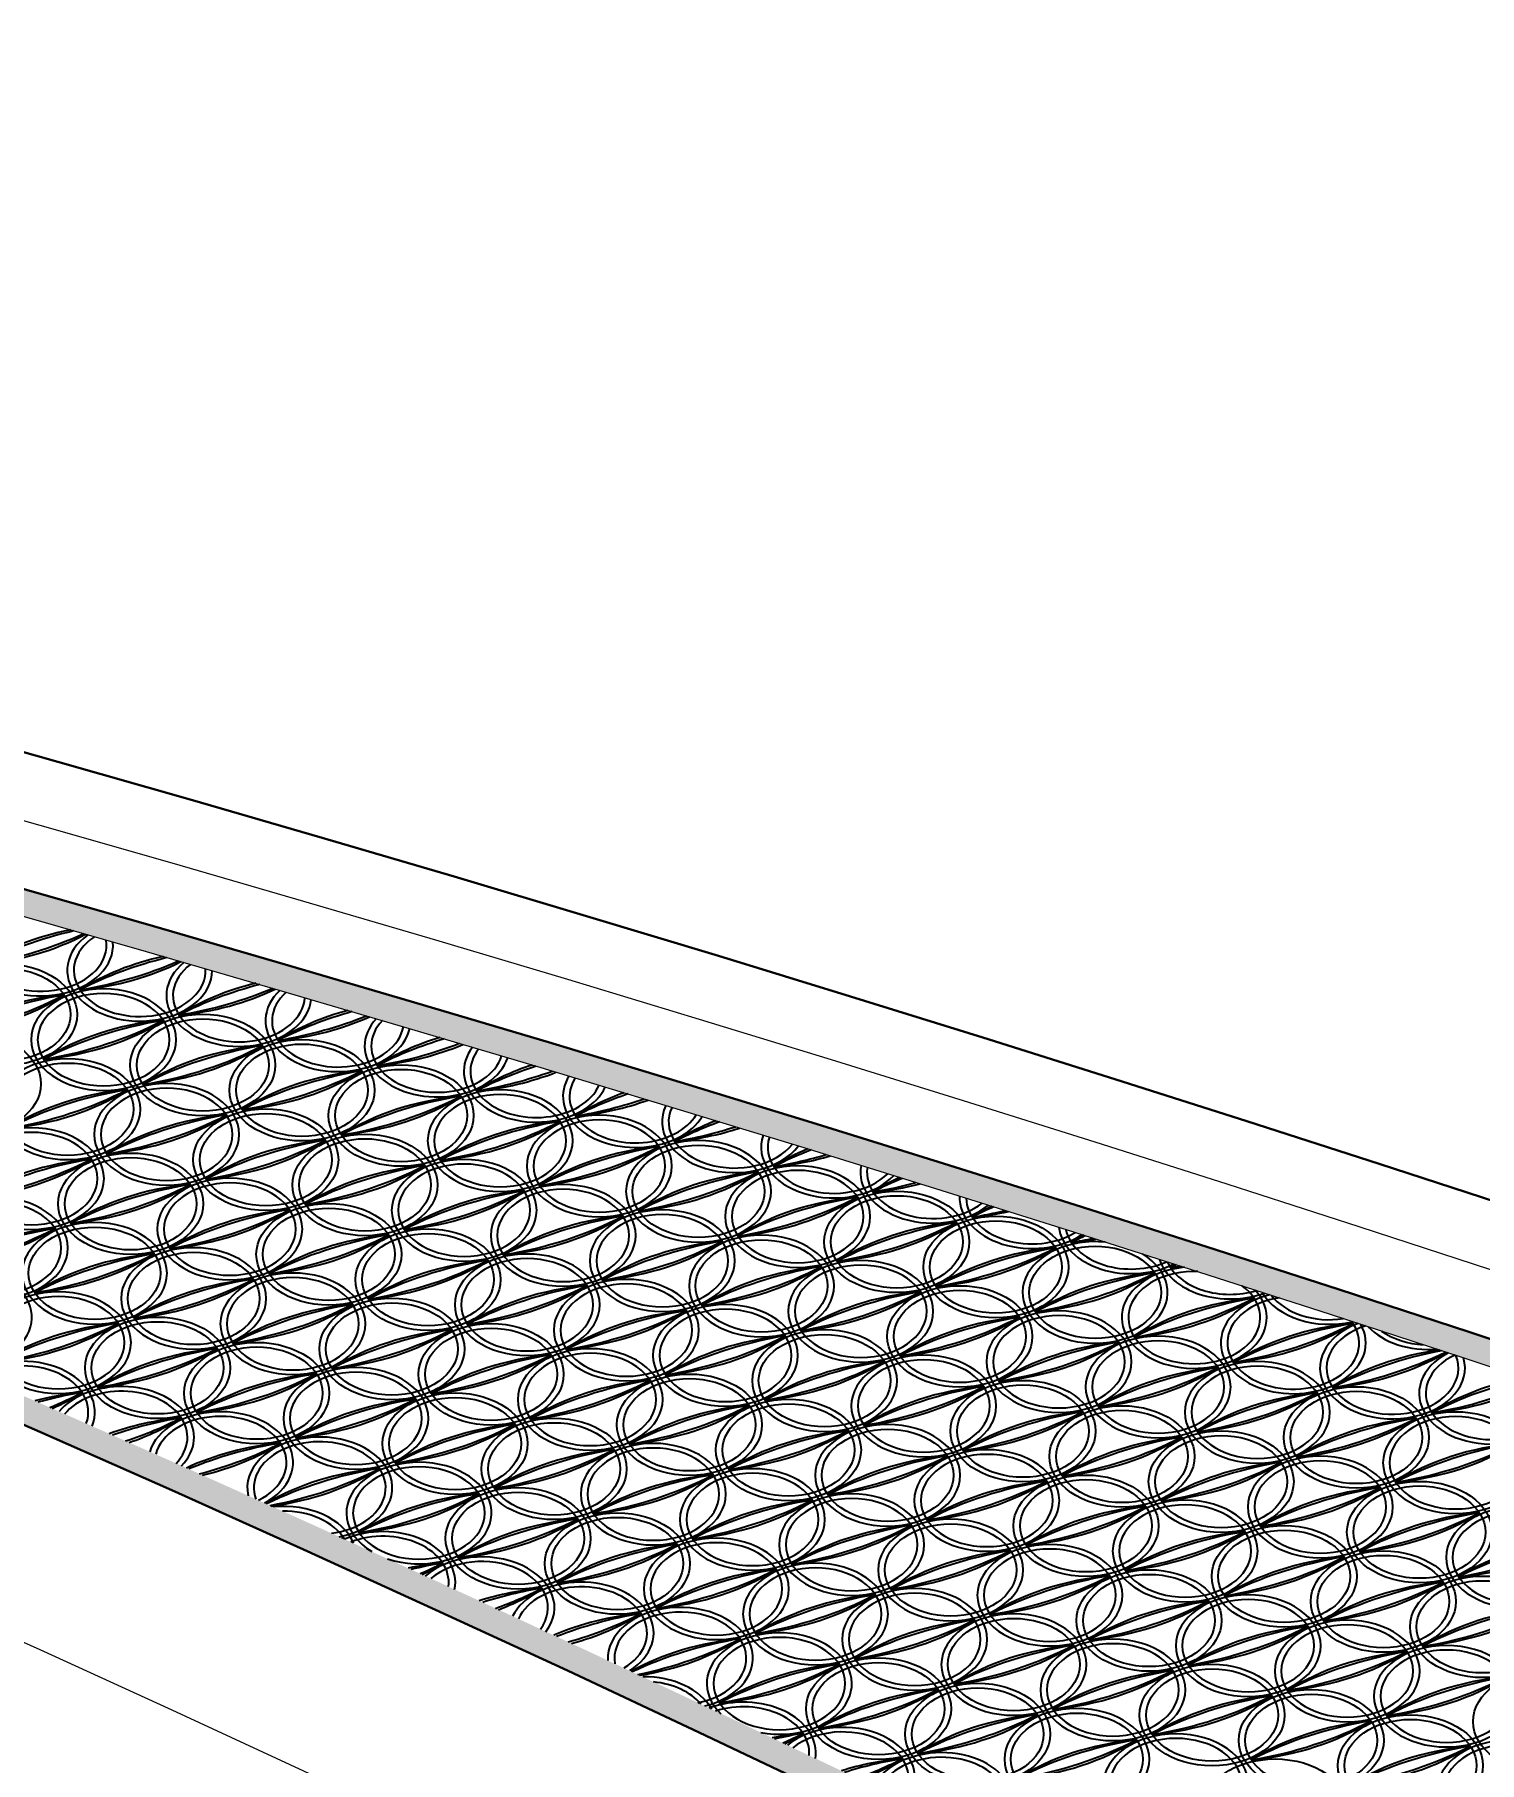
# Model space of a CAD drawing. Extents: x -2611510 to 954358, y -247163 to 181535.
# Drawn here: x 341241 to 352197, y 54364 to 67466 of the extents above; entities that cross this region are included whole.
import ezdxf

# ---------------------------------------------------------------- set-up
doc = ezdxf.new("R2010")
doc.units = 0
doc.linetypes.add('CENTER', pattern=[2, 1.25, -0.25, 0.25, -0.25])
doc.layers.get('Defpoints').update_dxf_attribs({"color": 8})
for name, color, linetype, lineweight in [('标注', 3, 'Continuous', 18), ('桥 中心线', 5, 'CENTER', 15), ('桥 构造粗实', 1, 'Continuous', 30)]:
    doc.layers.add(name, color=color, linetype=linetype, lineweight=lineweight)
doc.styles.add('仿宋字', font='仿宋_GB2312.TTF', dxfattribs={"width": 0.7})
doc.dimstyles.new('750', dxfattribs={"dimscale": 0, "dimtxt": 2.5, "dimasz": 1, "dimexe": 1, "dimexo": 1, "dimgap": 0, "dimtad": 0, "dimdec": 0, "dimlfac": 0.1, "dimrnd": 0.1, "dimzin": 12, "dimdsep": 46, "dimtxsty": '仿宋字', "dimblk": 'OBLIQUE', "dimcen": -1, "dimclrd": 256, "dimclre": 256, "dimclrt": 256, "dimadec": 4, "dimazin": 0, "dimtp": 2, "dimtm": 3, "dimtfac": 0.5, "dimtdec": 0, "dimtmove": 2, "dimatfit": 3, "dimldrblk": 'OBLIQUE', "dimfxl": 3, "dimfxlon": 1, "dimtvp": 0.7, "dimtolj": 1, "dimtzin": 12, "dimarcsym": 0})

# ---------------------------------------------------------------- blocks, each defined once
blk = doc.blocks.new('_Oblique')
at = {"color": 0, "linetype": 'ByBlock', "lineweight": -2}
blk.add_line((-0.5, -0.5), (0.5, 0.5), dxfattribs=at)
blk = doc.blocks.new('*D186')
at = {"layer": 'Defpoints', "color": 0, "transparency": 16777216}
for p in [(353282, 73637), (353282, 39578), (191282, 39159)]:
    blk.add_point(p, dxfattribs=at)
at = {"layer": '标注', "lineweight": -2, "transparency": 16777216}
for p, q in [((191282, 71637), (191282, 74637)), ((353282, 71637), (353282, 74637)), ((191282, 73637), (353282, 73637))]:
    blk.add_line(p, q, dxfattribs=at)
at = {"layer": '标注', "lineweight": -2, "transparency": 16777216, "xscale": 1000.0000020837, "yscale": 1000.0000020837, "zscale": 1000.0000020837, "rotation": 180}
blk.add_blockref('_Oblique', (191282, 73637), dxfattribs=at)
at = {"layer": '标注', "lineweight": -2, "transparency": 16777216, "xscale": 1000.0000020837, "yscale": 1000.0000020837, "zscale": 1000.0000020837}
blk.add_blockref('_Oblique', (353282, 73637), dxfattribs=at)
at = {"layer": '标注', "transparency": 16777216, "insert": (272282, 75302), "char_height": 2500, "attachment_point": 5, "style": '仿宋字'}
blk.add_mtext('\\A1;18×900', dxfattribs=at)
blk = doc.blocks.new('2121212')
at = {"color": 8}
for centre, major_axis, start_param, end_param in [((-32682, 21521), (-550, 0), 5.449659, 9.484877), ((-32682, 21521), (-500, 0), 5.40064, 9.533494), ((-31997, 20493), (1697, 0), 1.843974, 2.30627), ((-31644, 19964), (-2505, 0), -1.25202, -0.933532), ((-33719, 23079), (2505, 0), -1.335396, -0.994872), ((-33367, 22550), (-1697, 0), 1.707987, 2.220165), ((-31930, 21330), (550, 0), 2.367566, 6.276544), ((-31930, 21330), (500, 0), 2.326532, 6.317541), ((-31245, 20301), (1697, 0), 1.873732, 2.30627), ((-30893, 19772), (-2505, 0), -1.232728, -0.933532), ((-32968, 22887), (-2505, 0), 1.806196, 2.130983), ((-32615, 22358), (1697, 0), -1.433605, -0.943683), ((-31178, 21138), (550, 0), 2.430451, 6.206317), ((-31178, 21138), (500, 0), 2.397296, 6.239739), ((-30493, 20110), (-1697, 0), -1.236364, -0.835323), ((-32270, 19967), (1697, 0), 1.707987, 2.30627), ((-31918, 19438), (-2505, 0), -1.335396, -0.933532), ((-33641, 22024), (-1697, 0), 1.707987, 2.30627), ((-33993, 22553), (2505, 0), -1.335396, -0.933532), ((-32204, 20804), (-550, 0), 3.141593, 9.424778), ((-32204, 20804), (-500, 0), 3.141593, 9.424778), ((-30141, 19581), (-2505, 0), -1.212099, -0.933532), ((-32216, 22696), (-2505, 0), 1.806196, 2.113792), ((-31864, 22167), (1697, 0), -1.433605, -0.968002), ((-30427, 20947), (-550, 0), 5.638337, 9.274208), ((-30427, 20947), (-500, 0), 5.613022, 9.299555), ((-29741, 19918), (1697, 0), 1.938124, 2.30627), ((-29389, 19389), (-2505, 0), -1.190166, -0.933532), ((-31464, 22504), (-2505, 0), 1.806196, 2.094546), ((-31112, 21975), (-1697, 0), 1.707987, 2.146186), ((-29675, 20755), (-550, 0), 5.710659, 9.194456), ((-31519, 19775), (1697, 0), 1.707987, 2.30627), ((-31166, 19246), (-2505, 0), -1.335396, -0.933532), ((-32889, 21832), (-1697, 0), 1.707987, 2.30627), ((-33241, 22361), (2505, 0), -1.335396, -0.933532), ((-29675, 20755), (-500, 0), 5.692967, 9.211891), ((-30767, 19584), (1697, 0), 1.707987, 2.30627), ((-30414, 19055), (-2505, 0), -1.335396, -0.933532), ((-32137, 21641), (-1697, 0), 1.707987, 2.30627), ((-32489, 22169), (-2505, 0), 1.806196, 2.208061), ((-28990, 19727), (1697, 0), 1.971717, 2.30627), ((-28637, 19198), (-2505, 0), -1.167499, -0.933532), ((-30712, 22313), (2505, 0), -1.335396, -1.067735), ((-30360, 21784), (1697, 0), -1.433605, -1.025006), ((-28923, 20564), (-550, 0), 5.786811, 9.110977), ((-28923, 20564), (-500, 0), 5.77741, 9.120393), ((-28238, 19535), (1697, 0), 2.006248, 2.30627), ((-27886, 19006), (-2505, 0), -1.144044, -0.933532), ((-31726, 20086), (-550, 0), 3.141593, 9.424778), ((-30015, 19392), (-1697, 0), -1.433605, -0.835323), ((-29663, 18863), (-2505, 0), -1.335396, -0.933532), ((-31385, 21449), (1697, 0), -1.433605, -0.835323), ((-31738, 21978), (-2505, 0), 1.806196, 2.208061), ((-29961, 22121), (-2505, 0), 1.806196, 2.051679), ((-29608, 21592), (-1697, 0), 1.707987, 2.084671), ((-28171, 20372), (-550, 0), 5.866994, 9.023474), ((-28171, 20372), (500, 0), 2.724546, 5.88301), ((-31792, 19249), (1697, 0), 1.707987, 2.30627), ((-31440, 18720), (-2505, 0), -1.335396, -0.933532), ((-33162, 21306), (-1697, 0), 1.707987, 2.30627), ((-33515, 21835), (2505, 0), -1.335396, -0.933532), ((-31726, 20086), (-500, 0), 3.141593, 9.424778), ((-29263, 19200), (1697, 0), 1.707987, 2.30627), ((-28911, 18672), (-2505, 0), -1.335396, -0.933532), ((-30634, 21258), (-1697, 0), 1.707987, 2.30627), ((-30986, 21786), (-2505, 0), 1.806196, 2.208061), ((-29197, 20038), (-550, 0), 3.141593, 9.424778), ((-29197, 20038), (-500, 0), 3.141593, 9.424778), ((-27486, 19344), (1697, 0), 2.042364, 2.30627), ((-27134, 18815), (-2505, 0), -1.119189, -0.933532), ((-29209, 21930), (2505, 0), -1.335396, -1.114242), ((-28856, 21401), (-1697, 0), 1.707987, 2.049542), ((-31040, 19057), (1697, 0), 1.707987, 2.30627), ((-30688, 18529), (-2505, 0), -1.335396, -0.933532), ((-32411, 21114), (-1697, 0), 1.707987, 2.30627), ((-32763, 21643), (2505, 0), -1.335396, -0.933532), ((-28511, 19009), (-1697, 0), -1.433605, -0.835323), ((-28159, 18480), (-2505, 0), -1.335396, -0.933532), ((-29882, 21066), (1697, 0), -1.433605, -0.835323), ((-30234, 21595), (2505, 0), -1.335396, -0.933532), ((-28445, 19846), (-550, 0), 3.141593, 9.424778), ((-28445, 19846), (-500, 0), 3.141593, 9.424778), ((-27420, 20181), (-550, 0), 5.952218, 8.931063), ((-27420, 20181), (-500, 0), 5.959903, 8.922929), ((-26734, 19152), (1697, 0), 2.079019, 2.30627), ((-26382, 18623), (-2505, 0), -1.093763, -0.933532), ((-32751, 19751), (-550, 0), 3.141593, 9.424778), ((-32751, 19751), (-500, 0), 3.141593, 9.424778), ((-28457, 21738), (2505, 0), -1.335396, -1.140473), ((-28105, 21209), (-1697, 0), 1.707987, 2.011216), ((-26668, 19989), (550, 0), 2.903261, 5.689579), ((-26668, 19989), (500, 0), 2.920893, 5.671755), ((-30289, 18866), (1697, 0), 1.707987, 2.30627), ((-29936, 18337), (-2505, 0), -1.335396, -0.933532), ((-31659, 20923), (-1697, 0), 1.707987, 2.30627), ((-32011, 21452), (-2505, 0), 1.806196, 2.208061), ((-27760, 18817), (-1697, 0), -1.433605, -0.835323), ((-27407, 18289), (2505, 0), 1.806196, 2.208061), ((-29130, 20875), (-1697, 0), 1.707987, 2.30627), ((-29482, 21403), (-2505, 0), 1.806196, 2.208061), ((-27693, 19654), (-550, 0), 3.141593, 9.424778), ((-25983, 18961), (-1697, 0), -1.025374, -0.835323), ((-25630, 18432), (2505, 0), 2.073804, 2.208061), ((-27705, 21547), (-2505, 0), 1.806196, 1.973131), ((-27353, 21018), (-1697, 0), 1.707987, 1.969886), ((-32066, 18723), (-1697, 0), -1.433605, -0.835323), ((-31713, 18194), (-2505, 0), -1.335396, -0.933532), ((-33436, 20780), (1697, 0), -1.433605, -0.835323), ((-33788, 21309), (-2505, 0), 1.806196, 2.208061), ((-29537, 18674), (-1697, 0), -1.433605, -0.835323), ((-29185, 18145), (-2505, 0), -1.335396, -0.933532), ((-30907, 20731), (-1697, 0), 1.707987, 2.30627), ((-31260, 21260), (-2505, 0), 1.806196, 2.208061), ((-29470, 19511), (-550, 0), 3.141593, 9.424778), ((-29470, 19511), (-500, 0), 3.141593, 9.424778), ((-27008, 18626), (1697, 0), 1.707987, 2.30627), ((-26656, 18097), (-2505, 0), -1.335396, -0.933532), ((-28378, 20683), (-1697, 0), 1.707987, 2.30627), ((-28731, 21212), (-2505, 0), 1.806196, 2.208061), ((-26941, 19463), (-550, 0), 3.141593, 9.424778), ((-26941, 19463), (-500, 0), 3.141593, 9.424778), ((-25916, 19798), (550, 0), 3.002329, 5.583377), ((-25916, 19798), (500, 0), 3.031015, 5.554781), ((-31314, 18531), (-1697, 0), -1.433605, -0.835323), ((-30962, 18002), (2505, 0), 1.806196, 2.208061), ((-32684, 20588), (-1697, 0), 1.707987, 2.30627), ((-33037, 21117), (2505, 0), -1.335396, -0.933532), ((-31247, 19368), (-550, 0), 3.141593, 9.424778), ((-31247, 19368), (-500, 0), 3.141593, 9.424778), ((-28785, 18483), (1697, 0), 1.707987, 2.30627), ((-28433, 17954), (-2505, 0), -1.335396, -0.933532), ((-30155, 20540), (-1697, 0), 1.707987, 2.30627), ((-30508, 21069), (2505, 0), -1.335396, -0.933532), ((-28719, 19320), (-550, 0), 3.141593, 9.424778), ((-28719, 19320), (-500, 0), 3.141593, 9.424778), ((-25231, 18769), (-1697, 0), -0.986608, -0.835323), ((-24879, 18240), (-2505, 0), -1.04063, -0.933532), ((-26953, 21355), (-2505, 0), 1.806196, 1.942828), ((-26601, 20826), (-1697, 0), 1.707987, 1.92467), ((-33025, 19225), (-550, 0), 3.141593, 9.424778), ((-33025, 19225), (-500, 0), 3.141593, 9.424778), ((-26256, 18434), (1697, 0), 1.707987, 2.30627), ((-25904, 17906), (-2505, 0), -1.335396, -0.933532), ((-27627, 20491), (-1697, 0), 1.707987, 2.30627), ((-27979, 21020), (2505, 0), -1.335396, -0.933532), ((-25164, 19606), (550, 0), 3.109461, 5.46934), ((-25164, 19606), (500, 0), 3.150964, 5.42828), ((-24479, 18578), (1697, 0), 2.194376, 2.30627), ((-24127, 18049), (-2505, 0), -1.012845, -0.933532), ((-32273, 19033), (-550, 0), 3.141593, 9.424778), ((-30562, 18340), (1697, 0), 1.707987, 2.30627), ((-30210, 17811), (-2505, 0), -1.335396, -0.933532), ((-31933, 20397), (-1697, 0), 1.707987, 2.30627), ((-32285, 20925), (2505, 0), -1.335396, -0.933532), ((-28033, 18291), (1697, 0), 1.707987, 2.30627), ((-27681, 17762), (-2505, 0), -1.335396, -0.933532), ((-29404, 20348), (1697, 0), -1.433605, -0.835323), ((-29756, 20877), (2505, 0), -1.335396, -0.933532), ((-27967, 19128), (-550, 0), 3.141593, 9.424778), ((-27967, 19128), (-500, 0), 3.141593, 9.424778), ((-25504, 18243), (-1697, 0), -1.433605, -0.835323), ((-25152, 17714), (2505, 0), 1.806196, 2.208061), ((-26875, 20300), (-1697, 0), 1.707987, 2.30627), ((-27227, 20829), (2505, 0), -1.335396, -0.933532), ((-26202, 21163), (2505, 0), -1.335396, -1.231655), ((-25849, 20635), (-1697, 0), 1.707987, 1.874592), ((-32339, 18196), (1697, 0), 1.707987, 2.30627), ((-31987, 17668), (-2505, 0), -1.335396, -0.933532), ((-33710, 20254), (-1697, 0), 1.707987, 2.30627), ((-34062, 20782), (2505, 0), -1.335396, -0.933532), ((-29810, 18148), (1697, 0), 1.707987, 2.30627), ((-29458, 17619), (-2505, 0), -1.335396, -0.933532), ((-31181, 20205), (1697, 0), -1.433605, -0.835323), ((-31533, 20734), (-2505, 0), 1.806196, 2.208061), ((-27282, 18100), (-1697, 0), -1.433605, -0.835323), ((-26929, 17571), (2505, 0), 1.806196, 2.208061), ((-28652, 20157), (-1697, 0), 1.707987, 2.30627), ((-29004, 20686), (-2505, 0), 1.806196, 2.208061), ((-27215, 18937), (-550, 0), 3.141593, 9.424778), ((-24686, 18888), (550, 0), 1.429302, 7.140924), ((-24413, 19415), (-550, 0), 6.369445, 8.484658), ((-24413, 19415), (-500, 0), 6.426131, 8.427394), ((-23727, 18386), (1697, 0), 2.234305, 2.30627), ((-23375, 17857), (-2505, 0), -0.984589, -0.933532), ((-25450, 20972), (-2505, 0), 1.806196, 1.87476), ((-25098, 20443), (1697, 0), -1.433605, -1.321785), ((-31588, 18005), (1697, 0), 1.707987, 2.30627), ((-31235, 17476), (-2505, 0), -1.335396, -0.933532), ((-32958, 20062), (1697, 0), -1.433605, -0.835323), ((-33310, 20591), (-2505, 0), 1.806196, 2.208061), ((-31521, 18842), (-550, 0), 3.141593, 9.424778), ((-29059, 17956), (-1697, 0), -1.433605, -0.835323), ((-28706, 17428), (-2505, 0), -1.335396, -0.933532), ((-30429, 20014), (1697, 0), -1.433605, -0.835323), ((-30781, 20542), (-2505, 0), 1.806196, 2.208061), ((-28992, 18794), (-550, 0), 3.141593, 9.424778), ((-28992, 18794), (-500, 0), 3.141593, 9.424778), ((-26463, 18745), (-550, 0), 3.141593, 9.424778), ((-24753, 18051), (1697, 0), 1.707987, 2.30627), ((-24400, 17522), (-2505, 0), -1.335396, -0.933532), ((-26123, 20108), (-1697, 0), 1.707987, 2.30627), ((-26475, 20637), (-2505, 0), 1.806196, 2.208061), ((-23661, 19223), (550, 0), 3.363206, 5.200925), ((-33298, 18699), (-550, 0), 7.860611, 13.020402), ((-30769, 18650), (-550, 0), 3.141593, 9.424778), ((-30769, 18650), (-500, 0), 3.141593, 9.424778), ((-26530, 17908), (1697, 0), 1.707987, 2.30627), ((-26178, 17379), (-2505, 0), -1.335396, -0.933532), ((-27900, 19965), (-1697, 0), 1.707987, 2.30627), ((-28252, 20494), (2505, 0), -1.335396, -0.933532), ((-26463, 18745), (-500, 0), 3.141593, 9.424778), ((-24001, 17860), (1697, 0), 1.707987, 2.30627), ((-23649, 17331), (-2505, 0), -1.335396, -0.933532), ((-25371, 19917), (-1697, 0), 1.707987, 2.30627), ((-25724, 20446), (2505, 0), -1.335396, -0.933532), ((-23934, 18697), (-550, 0), 4.847851, 9.997795), ((-23934, 18697), (-500, 0), 4.660469, 10.183445), ((-23661, 19223), (500, 0), 3.441452, 5.122465), ((-22976, 18194), (-1697, 0), -0.866182, -0.835323), ((-22623, 17666), (-2505, 0), -0.955451, -0.933532), ((-24698, 20780), (-2505, 0), 1.806196, 1.836577), ((-24346, 20252), (-1697, 0), 1.707987, 1.758575), ((-32546, 18507), (-550, 0), 3.141593, 9.424778), ((-30836, 17813), (1697, 0), 1.707987, 2.30627), ((-30484, 17285), (-2505, 0), -1.335396, -0.933532), ((-32206, 19870), (-1697, 0), 1.707987, 2.30627), ((-32558, 20399), (2505, 0), -1.335396, -0.933532), ((-28307, 17765), (1697, 0), 1.707987, 2.30627), ((-27955, 17236), (-2505, 0), -1.335396, -0.933532), ((-29677, 19822), (-1697, 0), 1.707987, 2.30627), ((-30030, 20351), (-2505, 0), 1.806196, 2.208061), ((-28240, 18602), (-550, 0), 3.141593, 9.424778), ((-28240, 18602), (-500, 0), 3.141593, 9.424778), ((-25778, 17717), (1697, 0), 1.707987, 2.30627), ((-25426, 17188), (-2505, 0), -1.335396, -0.933532), ((-27148, 19774), (1697, 0), -1.433605, -0.835323), ((-27501, 20303), (-2505, 0), 1.806196, 2.208061), ((-23183, 18505), (550, 0), 1.900519, 6.656729), ((-22909, 19031), (-550, 0), 6.663501, 8.177806), ((-32546, 18507), (-500, 0), 3.141593, 9.424778), ((-30084, 17622), (1697, 0), 1.707987, 2.30627), ((-29732, 17093), (-2505, 0), -1.335396, -0.933532), ((-31454, 19679), (-1697, 0), 1.707987, 2.30627), ((-31807, 20208), (2505, 0), -1.335396, -0.933532), ((-27555, 17573), (1697, 0), 1.707987, 2.30627), ((-27203, 17045), (-2505, 0), -1.335396, -0.933532), ((-28926, 19631), (1697, 0), -1.433605, -0.835323), ((-29278, 20159), (2505, 0), -1.335396, -0.933532), ((-27489, 18410), (-550, 0), 3.141593, 9.424778), ((-27489, 18410), (-500, 0), 3.141593, 9.424778), ((-24960, 18362), (-550, 0), 3.141593, 9.424778), ((-23249, 17668), (1697, 0), 1.707987, 2.30627), ((-22897, 17139), (-2505, 0), -1.335396, -0.933532), ((-24620, 19725), (1697, 0), -1.433605, -0.835323), ((-24972, 20254), (-2505, 0), 1.806196, 2.208061), ((-23183, 18505), (500, 0), 1.788946, 6.7687), ((-22909, 19031), (-500, 0), 6.775969, 8.065962), ((-31861, 17479), (1697, 0), 1.707987, 2.30627), ((-31509, 16950), (-2505, 0), -1.335396, -0.933532), ((-33232, 19536), (-1697, 0), 1.707987, 2.30627), ((-33584, 20065), (2505, 0), -1.335396, -0.933532), ((-29332, 17430), (1697, 0), 1.707987, 2.30627), ((-28980, 16901), (-2505, 0), -1.335396, -0.933532), ((-30703, 19487), (-1697, 0), 1.707987, 2.30627), ((-31055, 20016), (-2505, 0), 1.806196, 2.208061), ((-25026, 17525), (-1697, 0), -1.433605, -0.835323), ((-24674, 16996), (2505, 0), 1.806196, 2.208061), ((-26397, 19582), (1697, 0), -1.433605, -0.835323), ((-26749, 20111), (-2505, 0), 1.806196, 2.208061), ((-24960, 18362), (-500, 0), 3.141593, 9.424778), ((-22497, 17477), (1697, 0), 1.707987, 2.30627), ((-22145, 16948), (-2505, 0), -1.335396, -0.933532), ((-23868, 19534), (-1697, 0), 1.707987, 2.30627), ((-24220, 20063), (-2505, 0), 1.806196, 2.208061), ((-22431, 18314), (-550, 0), 5.206527, 9.627339), ((-22431, 18314), (-500, 0), 5.12986, 9.704173), ((-22157, 18840), (-550, 0), 6.865978, 7.968055), ((-26803, 17382), (1697, 0), 1.707987, 2.30627), ((-26451, 16853), (-2505, 0), -1.335396, -0.933532), ((-28174, 19439), (-1697, 0), 1.707987, 2.30627), ((-28526, 19968), (-2505, 0), 1.806196, 2.208061), ((-26737, 18219), (-550, 0), 3.141593, 9.424778), ((-24275, 17334), (1697, 0), 1.707987, 2.30627), ((-23922, 16805), (-2505, 0), -1.335396, -0.933532), ((-25645, 19391), (-1697, 0), 1.707987, 2.30627), ((-25997, 19919), (2505, 0), -1.335396, -0.933532), ((-24208, 18171), (-550, 0), 3.141593, 9.424778), ((-24208, 18171), (-500, 0), 3.141593, 9.424778), ((-22157, 18840), (-500, 0), 7.060674, 7.773359), ((-32820, 17981), (-550, 0), 9.1432, 11.728187), ((-32820, 17981), (-500, 0), 9.172365, 11.699237), ((-31109, 17287), (-1697, 0), -1.433605, -0.835323), ((-30757, 16758), (-2505, 0), -1.335396, -0.933532), ((-32480, 19344), (1697, 0), -1.433605, -0.835323), ((-32832, 19873), (-2505, 0), 1.806196, 2.208061), ((-28581, 17239), (-1697, 0), -1.433605, -0.835323), ((-28228, 16710), (-2505, 0), -1.335396, -0.933532), ((-29951, 19296), (1697, 0), -1.433605, -0.835323), ((-30303, 19825), (2505, 0), -1.335396, -0.933532), ((-28514, 18076), (-550, 0), 3.141593, 9.424778), ((-28514, 18076), (-500, 0), 3.141593, 9.424778), ((-26052, 17190), (1697, 0), 1.707987, 2.30627), ((-25699, 16662), (-2505, 0), -1.335396, -0.933532), ((-27422, 19248), (-1697, 0), 1.707987, 2.30627), ((-27774, 19776), (2505, 0), -1.335396, -0.933532), ((-25985, 18027), (-550, 0), 3.141593, 9.424778), ((-25985, 18027), (-500, 0), 3.141593, 9.424778), ((-23456, 17979), (-550, 0), 3.141593, 9.424778), ((-21746, 17285), (1697, 0), 1.765081, 2.30627), ((-21393, 16756), (-2505, 0), -1.300948, -0.933532), ((-23468, 19871), (2505, 0), -1.335396, -0.958631), ((-23116, 19342), (-1697, 0), 1.707987, 2.27089), ((-21679, 18122), (-550, 0), 5.357768, 9.467776), ((-21679, 18122), (-500, 0), 5.303828, 9.521223), ((-30358, 17096), (1697, 0), 1.707987, 2.30627), ((-30005, 16567), (-2505, 0), -1.335396, -0.933532), ((-31728, 19153), (-1697, 0), 1.707987, 2.30627), ((-32080, 19682), (2505, 0), -1.335396, -0.933532), ((-30291, 17933), (-550, 0), 3.141593, 9.424778), ((-30291, 17933), (-500, 0), 3.141593, 9.424778), ((-27829, 17047), (1697, 0), 1.707987, 2.30627), ((-27477, 16518), (-2505, 0), -1.335396, -0.933532), ((-29199, 19104), (-1697, 0), 1.707987, 2.30627), ((-29551, 19633), (2505, 0), -1.335396, -0.933532), ((-23523, 17142), (1697, 0), 1.707987, 2.30627), ((-23171, 16613), (-2505, 0), -1.335396, -0.933532), ((-24893, 19199), (-1697, 0), 1.707987, 2.30627), ((-25245, 19728), (2505, 0), -1.335396, -0.933532), ((-23456, 17979), (-500, 0), 3.141593, 9.424778), ((-20994, 17094), (1697, 0), 1.83448, 2.30627), ((-20642, 16565), (-2505, 0), -1.257275, -0.933532), ((-32135, 16952), (1697, 0), 1.707987, 1.926716), ((-31783, 16424), (-2505, 0), -1.335396, -1.195155), ((-33857, 19538), (2505, 0), -1.050991, -0.933532), ((-33505, 19010), (-1697, 0), 2.137899, 2.30627), ((-32068, 17789), (-550, 0), 8.828968, 12.033828), ((-32068, 17789), (-500, 0), 8.825804, 12.036993), ((-25300, 16999), (1697, 0), 1.707987, 2.30627), ((-24948, 16470), (-2505, 0), -1.335396, -0.933532), ((-26670, 19056), (-1697, 0), 1.707987, 2.30627), ((-27023, 19585), (2505, 0), -1.335396, -0.933532), ((-22771, 16950), (1697, 0), 1.707987, 2.30627), ((-22419, 16422), (-2505, 0), -1.335396, -0.933532), ((-24141, 19008), (1697, 0), -1.433605, -0.835323), ((-24494, 19536), (-2505, 0), 1.806196, 2.208061), ((-22717, 19680), (2505, 0), -1.335396, -0.992673), ((-22364, 19151), (-1697, 0), 1.707987, 2.222743), ((-31317, 17598), (-550, 0), 8.502031, 12.351354), ((-31317, 17598), (-500, 0), 8.465043, 12.388015), ((-29606, 16904), (1697, 0), 1.707987, 2.30627), ((-29254, 16375), (-2505, 0), -1.335396, -0.933532), ((-30976, 18961), (-1697, 0), 1.707987, 2.30627), ((-31329, 19490), (2505, 0), -1.335396, -0.933532), ((-27077, 16856), (-1697, 0), -1.433605, -0.835323), ((-26725, 16327), (-2505, 0), -1.335396, -0.933532), ((-28447, 18913), (1697, 0), -1.433605, -0.835323), ((-28800, 19442), (-2505, 0), 1.806196, 2.208061), ((-24548, 16807), (-1697, 0), -1.433605, -0.835323), ((-24196, 16278), (2505, 0), 1.806196, 2.208061), ((-25919, 18864), (-1697, 0), 1.707987, 2.30627), ((-26271, 19393), (-2505, 0), 1.806196, 2.208061), ((-21953, 17596), (-550, 0), 3.141593, 9.424778), ((-31383, 16761), (1697, 0), 1.707987, 2.047286), ((-31031, 16232), (-2505, 0), -1.335396, -1.113451), ((-33106, 19347), (2505, 0), -1.129816, -0.933532), ((-32753, 18818), (-1697, 0), 2.023348, 2.30627), ((-30565, 17406), (550, 0), 4.981952, 9.580969), ((-28854, 16712), (1697, 0), 1.707987, 2.30627), ((-28502, 16184), (-2505, 0), -1.335396, -0.933532), ((-30225, 18770), (-1697, 0), 1.707987, 2.30627), ((-30577, 19298), (-2505, 0), 1.806196, 2.208061), ((-26325, 16664), (-1697, 0), -1.433605, -0.835323), ((-25973, 16135), (2505, 0), 1.806196, 2.208061), ((-27696, 18721), (-1697, 0), 1.707987, 2.30627), ((-28048, 19250), (-2505, 0), 1.806196, 2.208061), ((-26259, 17501), (-550, 0), 3.141593, 9.424778), ((-22019, 16759), (-1697, 0), -1.433605, -0.835323), ((-21667, 16230), (-2505, 0), -1.335396, -0.933532), ((-23390, 18816), (-1697, 0), 1.707987, 2.30627), ((-23742, 19345), (-2505, 0), 1.806196, 2.208061), ((-21953, 17596), (-500, 0), 3.141593, 9.424778), ((-30631, 16569), (1697, 0), 1.707987, 2.160595), ((-30279, 16041), (-2505, 0), -1.335396, -1.035152), ((-32354, 19155), (-2505, 0), 1.928254, 2.208061), ((-32002, 18626), (1697, 0), -1.242509, -0.835323), ((-30565, 17406), (500, 0), 4.889647, 9.673882), ((-28102, 16521), (-1697, 0), -1.433605, -0.835323), ((-27750, 15992), (-2505, 0), -1.335396, -0.933532), ((-29473, 18578), (-1697, 0), 1.707987, 2.30627), ((-29825, 19107), (-2505, 0), 1.806196, 2.208061), ((-28036, 17358), (-550, 0), 3.141593, 9.424778), ((-28036, 17358), (-500, 0), 3.141593, 9.424778), ((-25507, 17310), (-550, 0), 3.141593, 9.424778), ((-23796, 16616), (-1697, 0), -1.433605, -0.835323), ((-23444, 16087), (-2505, 0), -1.335396, -0.933532), ((-25167, 18673), (-1697, 0), 1.707987, 2.30627), ((-25519, 19202), (-2505, 0), 1.806196, 2.208061), ((-21268, 16567), (1697, 0), 1.707987, 2.30627), ((-20915, 16039), (-2505, 0), -1.335396, -0.933532), ((-22638, 18625), (1697, 0), -1.433605, -0.835323), ((-22990, 19153), (2505, 0), -1.335396, -0.933532), ((-29813, 17215), (-550, 0), 7.407777, 13.428822), ((-29813, 17215), (-500, 0), 3.141593, 9.424778), ((-25574, 16473), (1697, 0), 1.707987, 2.30627), ((-25221, 15944), (-2505, 0), -1.335396, -0.933532), ((-26944, 18530), (-1697, 0), 1.707987, 2.30627), ((-27296, 19059), (2505, 0), -1.335396, -0.933532), ((-25507, 17310), (-500, 0), 3.141593, 9.424778), ((-23045, 16424), (1697, 0), 1.707987, 2.30627), ((-22692, 15895), (-2505, 0), -1.335396, -0.933532), ((-24415, 18481), (-1697, 0), 1.707987, 2.30627), ((-24767, 19010), (2505, 0), -1.335396, -0.933532), ((-22978, 17261), (-550, 0), 3.141593, 9.424778), ((-22978, 17261), (-500, 0), 3.141593, 9.424778), ((-29880, 16378), (1697, 0), 1.707987, 2.271219), ((-29527, 15849), (-2505, 0), -1.335396, -0.958034), ((-31602, 18964), (2505, 0), -1.304263, -0.933532), ((-31250, 18435), (-1697, 0), 1.758298, 2.30627), ((-27351, 16329), (1697, 0), 1.707987, 2.30627), ((-26998, 15801), (-2505, 0), -1.335396, -0.933532), ((-28721, 18387), (-1697, 0), 1.707987, 2.30627), ((-29073, 18915), (2505, 0), -1.335396, -0.933532), ((-27284, 17166), (-550, 0), 3.141593, 9.424778), ((-27284, 17166), (-500, 0), 3.141593, 9.424778), ((-24822, 16281), (1697, 0), 1.707987, 2.30627), ((-24470, 15752), (-2505, 0), -1.335396, -0.933532), ((-26192, 18338), (-1697, 0), 1.707987, 2.30627), ((-26544, 18867), (-2505, 0), 1.806196, 2.208061), ((-29128, 16186), (1697, 0), 1.707987, 2.30627), ((-28776, 15657), (-2505, 0), -1.335396, -0.933532), ((-30498, 18243), (-1697, 0), 1.707987, 2.30627), ((-30850, 18772), (2505, 0), -1.335396, -0.933532), ((-26599, 16138), (1697, 0), 1.707987, 2.30627), ((-26247, 15609), (-2505, 0), -1.335396, -0.933532), ((-27969, 18195), (1697, 0), -1.433605, -0.835323), ((-28322, 18724), (2505, 0), -1.335396, -0.933532), ((-26532, 16975), (-550, 0), 3.141593, 9.424778), ((-26532, 16975), (-500, 0), 3.141593, 9.424778), ((-24003, 16927), (-550, 0), 3.141593, 9.424778), ((-22293, 16233), (1697, 0), 1.707987, 2.30627), ((-21941, 15704), (-2505, 0), -1.335396, -0.933532), ((-23663, 18290), (1697, 0), -1.433605, -0.835323), ((-24016, 18819), (-2505, 0), 1.806196, 2.208061), ((-30838, 16880), (-550, 0), 3.419176, 4.857753), ((-30838, 16880), (500, 0), 0.401699, 1.592097), ((-28376, 15995), (-1697, 0), -1.433605, -0.835323), ((-28024, 15466), (-2505, 0), -1.335396, -0.933532), ((-29746, 18052), (1697, 0), -1.433605, -0.835323), ((-30099, 18581), (-2505, 0), 1.806196, 2.208061), ((-25781, 16783), (-550, 0), 3.141593, 9.424778), ((-24070, 16090), (-1697, 0), -1.433605, -0.835323), ((-23718, 15561), (2505, 0), 1.806196, 2.208061), ((-25440, 18147), (-1697, 0), 1.707987, 2.30627), ((-25793, 18675), (2505, 0), -1.335396, -0.933532), ((-24003, 16927), (-500, 0), 3.141593, 9.424778), ((-21541, 16041), (-1697, 0), -1.433605, -0.835323), ((-21189, 15512), (-2505, 0), -1.335396, -0.933532), ((-22912, 18098), (-1697, 0), 1.707987, 2.30627), ((-23264, 18627), (-2505, 0), 1.806196, 2.208061), ((-21475, 16878), (-550, 0), 3.141593, 9.424778), ((-21475, 16878), (-500, 0), 3.141593, 9.424778), ((-30087, 16689), (-550, 0), 9.285957, 11.54968), ((-30087, 16689), (500, 0), 6.192618, 8.360531), ((-25847, 15946), (-1697, 0), -1.433605, -0.835323), ((-25495, 15418), (2505, 0), 1.806196, 2.208061), ((-27218, 18004), (-1697, 0), 1.707987, 2.30627), ((-27570, 18532), (-2505, 0), 1.806196, 2.208061), ((-23318, 15898), (1697, 0), 1.707987, 2.30627), ((-22966, 15369), (-2505, 0), -1.335396, -0.933532), ((-24689, 17955), (-1697, 0), 1.707987, 2.30627), ((-25041, 18484), (2505, 0), -1.335396, -0.933532), ((-30153, 15852), (1697, 0), 1.707987, 1.716411), ((-29801, 15323), (-2505, 0), -1.335396, -1.330236), ((-31876, 18438), (-2505, 0), 2.20405, 2.208061), ((-31524, 17909), (1697, 0), -0.841063, -0.835323), ((-29335, 16497), (-550, 0), 8.933332, 11.892602), ((-27624, 15803), (-1697, 0), -1.433605, -0.835323), ((-27272, 15274), (-2505, 0), -1.335396, -0.933532), ((-28995, 17860), (1697, 0), -1.433605, -0.835323), ((-29347, 18389), (-2505, 0), 1.806196, 2.208061), ((-27558, 16640), (-550, 0), 3.141593, 9.424778), ((-27558, 16640), (-500, 0), 3.141593, 9.424778), ((-25095, 15755), (1697, 0), 1.707987, 2.30627), ((-24743, 15226), (-2505, 0), -1.335396, -0.933532), ((-26466, 17812), (-1697, 0), 1.707987, 2.30627), ((-26818, 18341), (2505, 0), -1.335396, -0.933532), ((-25029, 16592), (-550, 0), 3.141593, 9.424778), ((-25029, 16592), (-500, 0), 3.141593, 9.424778), ((-20789, 15850), (1697, 0), 1.707987, 2.30627), ((-20437, 15321), (-2505, 0), -1.335396, -0.933532), ((-22160, 17907), (-1697, 0), 1.707987, 2.30627), ((-22512, 18436), (2505, 0), -1.335396, -0.933532), ((-29401, 15660), (1697, 0), 1.707987, 1.865617), ((-29049, 15131), (-2505, 0), -1.335396, -1.235304), ((-31124, 18246), (2505, 0), -1.015981, -0.933532), ((-30772, 17717), (-1697, 0), 2.188092, 2.30627), ((-29335, 16497), (-500, 0), 8.942592, 11.882918), ((-26873, 15612), (1697, 0), 1.707987, 2.30627), ((-26520, 15083), (-2505, 0), -1.335396, -0.933532), ((-28243, 17669), (-1697, 0), 1.707987, 2.30627), ((-28595, 18198), (-2505, 0), 1.806196, 2.208061), ((-26806, 16449), (-550, 0), 3.141593, 9.424778), ((-26806, 16449), (-500, 0), 3.141593, 9.424778), ((-22567, 15706), (1697, 0), 1.707987, 2.30627), ((-22214, 15178), (-2505, 0), -1.335396, -0.933532), ((-23937, 17764), (-1697, 0), 1.707987, 2.30627), ((-24289, 18292), (-2505, 0), 1.806196, 2.208061), ((-28650, 15469), (1697, 0), 1.707987, 1.999321), ((-28297, 14940), (-2505, 0), -1.335396, -1.145894), ((-30372, 18054), (2505, 0), -1.098748, -0.933532), ((-30020, 17526), (-1697, 0), 2.068349, 2.30627), ((-28583, 16306), (550, 0), 5.445219, 9.089647), ((-28583, 16306), (500, 0), 5.419833, 9.115119), ((-26054, 16257), (-550, 0), 3.141593, 9.424778), ((-24344, 15563), (1697, 0), 1.707987, 2.30627), ((-23991, 15035), (-2505, 0), -1.335396, -0.933532), ((-25714, 17620), (1697, 0), -1.433605, -0.835323), ((-26066, 18149), (-2505, 0), 1.806196, 2.208061), ((-21815, 15515), (1697, 0), 1.707987, 2.30627), ((-21463, 14986), (-2505, 0), -1.335396, -0.933532), ((-23185, 17572), (1697, 0), -1.433605, -0.835323), ((-23537, 18101), (-2505, 0), 1.806196, 2.208061), ((-27831, 16114), (550, 0), 5.058788, 9.468871), ((-26121, 15420), (-1697, 0), -1.433605, -0.835323), ((-25769, 14891), (-2505, 0), -1.335396, -0.933532), ((-27491, 17477), (1697, 0), -1.433605, -0.835323), ((-27843, 18006), (2505, 0), -1.335396, -0.933532), ((-26054, 16257), (-500, 0), 3.141593, 9.424778), ((-23592, 15372), (-1697, 0), -1.433605, -0.835323), ((-23240, 14843), (2505, 0), 1.806196, 2.208061), ((-24962, 17429), (1697, 0), -1.433605, -0.835323), ((-25315, 17958), (-2505, 0), 1.806196, 2.208061), ((-23525, 16209), (-550, 0), 3.141593, 9.424778), ((-23525, 16209), (-500, 0), 3.141593, 9.424778), ((-27898, 15277), (1697, 0), 1.707987, 2.124077), ((-27546, 14748), (-2505, 0), -1.335396, -1.060335), ((-29621, 17863), (-2505, 0), 1.955241, 2.208061), ((-29268, 17334), (-1697, 0), 1.939334, 2.30627), ((-27831, 16114), (500, 0), 4.983043, 9.544616), ((-25369, 15229), (1697, 0), 1.707987, 2.30627), ((-25017, 14700), (-2505, 0), -1.335396, -0.933532), ((-26739, 17286), (-1697, 0), 1.707987, 2.30627), ((-27092, 17815), (-2505, 0), 1.806196, 2.208061), ((-25302, 16066), (-550, 0), 3.141593, 9.424778), ((-22774, 16017), (-550, 0), 3.141593, 9.424778), ((-21063, 15323), (1697, 0), 1.707987, 2.30627), ((-20711, 14795), (-2505, 0), -1.335396, -0.933532), ((-22433, 17381), (-1697, 0), 1.707987, 2.30627), ((-22786, 17909), (-2505, 0), 1.806196, 2.208061), ((-27146, 15085), (-1697, 0), -1.433605, -0.897718), ((-26794, 14557), (-2505, 0), -1.335396, -0.977051), ((-28869, 17671), (2505, 0), -1.281407, -0.933532), ((-28517, 17143), (1697, 0), -1.347402, -0.835323), ((-27080, 15922), (-550, 0), 7.596444, 13.201687), ((-27080, 15922), (-500, 0), 3.141593, 9.424778), ((-24551, 15874), (-550, 0), 3.141593, 9.424778), ((-22840, 15180), (1697, 0), 1.707987, 2.30627), ((-22488, 14651), (-2505, 0), -1.335396, -0.933532), ((-24211, 17237), (-1697, 0), 1.707987, 2.30627), ((-24563, 17766), (2505, 0), -1.335396, -0.933532), ((-22774, 16017), (-500, 0), 3.141593, 9.424778), ((-24617, 15037), (1697, 0), 1.707987, 2.30627), ((-24265, 14508), (-2505, 0), -1.335396, -0.933532), ((-25988, 17094), (-1697, 0), 1.707987, 2.30627), ((-26340, 17623), (2505, 0), -1.335396, -0.933532), ((-24551, 15874), (-500, 0), 3.141593, 9.424778), ((-22088, 14989), (1697, 0), 1.707987, 2.30627), ((-21736, 14460), (-2505, 0), -1.335396, -0.933532), ((-23459, 17046), (-1697, 0), 1.707987, 2.30627), ((-23811, 17575), (2505, 0), -1.335396, -0.933532), ((-22022, 15826), (-550, 0), 3.141593, 9.424778), ((-22022, 15826), (-500, 0), 3.141593, 9.424778), ((-26394, 14894), (1697, 0), 1.707987, 2.30627), ((-26042, 14365), (-2505, 0), -1.335396, -0.933532), ((-27765, 16951), (-1697, 0), 1.707987, 2.30627), ((-28117, 17480), (2505, 0), -1.335396, -0.933532), ((-23866, 14846), (-1697, 0), -1.433605, -0.835323), ((-23513, 14317), (-2505, 0), -1.335396, -0.933532), ((-25236, 16903), (-1697, 0), 1.707987, 2.30627), ((-25588, 17432), (2505, 0), -1.335396, -0.933532), ((-28105, 15588), (550, 0), 0.370869, 1.590188), ((-28105, 15588), (500, 0), 0.533996, 1.427292), ((-25643, 14702), (-1697, 0), -1.433605, -0.835323), ((-25290, 14174), (-2505, 0), -1.335396, -0.933532), ((-27013, 16760), (1697, 0), -1.433605, -0.835323), ((-27365, 17288), (-2505, 0), 1.806196, 2.208061), ((-21337, 14797), (1697, 0), 1.707987, 2.30627), ((-20984, 14268), (-2505, 0), -1.335396, -0.933532), ((-22707, 16854), (1697, 0), -1.433605, -0.835323), ((-23059, 17383), (-2505, 0), 1.806196, 2.208061), ((-27353, 15396), (550, 0), 6.172737, 8.342359), ((-27353, 15396), (500, 0), 6.226355, 8.288591), ((-24824, 15348), (-550, 0), 3.141593, 9.424778), ((-23114, 14654), (-1697, 0), -1.433605, -0.835323), ((-22762, 14125), (2505, 0), 1.806196, 2.208061), ((-24484, 16711), (-1697, 0), 1.707987, 2.30627), ((-24836, 17240), (-2505, 0), 1.806196, 2.208061), ((-26601, 15205), (-550, 0), 8.932616, 11.858743), ((-26601, 15205), (-500, 0), 8.943733, 11.847578), ((-24891, 14511), (-1697, 0), -1.433605, -0.835323), ((-24539, 13982), (2505, 0), 1.806196, 2.208061), ((-26261, 16568), (-1697, 0), 1.707987, 2.30627), ((-26614, 17097), (-2505, 0), 1.806196, 2.208061), ((-22362, 14462), (1697, 0), 1.707987, 2.30627), ((-22010, 13934), (-2505, 0), -1.335396, -0.933532), ((-23732, 16520), (-1697, 0), 1.707987, 2.30627), ((-24085, 17048), (-2505, 0), 1.806196, 2.208061), ((-26668, 14368), (-1697, 0), -1.433605, -1.292388), ((-26316, 13839), (-2505, 0), -1.335396, -1.24581), ((-28391, 16954), (-2505, 0), 2.134096, 2.208061), ((-28038, 16425), (-1697, 0), 2.200089, 2.30627), ((-24139, 14319), (1697, 0), 1.707987, 2.30627), ((-23787, 13791), (-2505, 0), -1.335396, -0.933532), ((-25510, 16376), (-1697, 0), 1.707987, 2.30627), ((-25862, 16905), (2505, 0), -1.335396, -0.933532), ((-24073, 15156), (-550, 0), 3.141593, 9.424778), ((-24073, 15156), (-500, 0), 3.141593, 9.424778), ((-21544, 15108), (-550, 0), 3.141593, 9.424778), ((-25916, 14176), (1697, 0), 1.707987, 1.991695), ((-25564, 13647), (-2505, 0), -1.335396, -1.150835), ((-27639, 16762), (2505, 0), -1.094956, -0.933532), ((-27287, 16233), (-1697, 0), 2.073528, 2.30627), ((-25850, 15013), (-550, 0), 8.562868, 12.221111), ((-25850, 15013), (-500, 0), 8.53694, 12.247546), ((-21610, 14271), (1697, 0), 1.707987, 2.30627), ((-21258, 13742), (-2505, 0), -1.335396, -0.933532), ((-22981, 16328), (-1697, 0), 1.707987, 2.30627), ((-23333, 16857), (2505, 0), -1.335396, -0.933532), ((-21544, 15108), (-500, 0), 3.141593, 9.424778)]:
    blk.add_ellipse(centre, major_axis=major_axis, ratio=0.7, start_param=start_param, end_param=end_param, dxfattribs=at)
for centre, major_axis in [((-32955, 20995), (550, 0)), ((-32955, 20995), (500, 0)), ((-31452, 20612), (550, 0)), ((-31452, 20612), (500, 0)), ((-33229, 20469), (550, 0)), ((-30700, 20421), (550, 0)), ((-30700, 20421), (500, 0)), ((-32477, 20277), (550, 0)), ((-32477, 20277), (500, 0)), ((-29948, 20229), (550, 0)), ((-29948, 20229), (500, 0)), ((-30974, 19894), (550, 0)), ((-30974, 19894), (500, 0)), ((-30222, 19703), (550, 0)), ((-30222, 19703), (500, 0)), ((-31999, 19560), (550, 0)), ((-31999, 19560), (500, 0)), ((-27693, 19654), (500, 0)), ((-26190, 19271), (550, 0)), ((-30496, 19177), (550, 0)), ((-30496, 19177), (500, 0)), ((-26190, 19271), (500, 0)), ((-32273, 19033), (500, 0)), ((-25438, 19080), (550, 0)), ((-25438, 19080), (500, 0)), ((-29744, 18985), (550, 0)), ((-29744, 18985), (500, 0)), ((-27215, 18937), (500, 0)), ((-24686, 18888), (500, 0)), ((-31521, 18842), (500, 0)), ((-25712, 18554), (550, 0)), ((-25712, 18554), (500, 0)), ((-30018, 18459), (550, 0)), ((-30018, 18459), (500, 0)), ((-31795, 18316), (550, 0)), ((-31795, 18316), (500, 0)), ((-29266, 18267), (550, 0)), ((-29266, 18267), (500, 0)), ((-31043, 18124), (550, 0)), ((-31043, 18124), (500, 0)), ((-26737, 18219), (500, 0)), ((-27762, 17884), (550, 0)), ((-27762, 17884), (500, 0)), ((-25233, 17836), (550, 0)), ((-25233, 17836), (500, 0)), ((-29539, 17741), (550, 0)), ((-29539, 17741), (500, 0)), ((-22705, 17788), (550, 0)), ((-22705, 17788), (500, 0)), ((-27011, 17693), (550, 0)), ((-27011, 17693), (500, 0)), ((-24482, 17644), (550, 0)), ((-24482, 17644), (500, 0)), ((-28788, 17550), (550, 0)), ((-28788, 17550), (500, 0)), ((-26259, 17501), (500, 0)), ((-23730, 17453), (550, 0)), ((-23730, 17453), (500, 0)), ((-24755, 17118), (550, 0)), ((-24755, 17118), (500, 0)), ((-22226, 17070), (550, 0)), ((-22226, 17070), (500, 0)), ((-29061, 17023), (550, 0)), ((-29061, 17023), (500, 0)), ((-28309, 16832), (550, 0)), ((-28309, 16832), (500, 0)), ((-25781, 16783), (500, 0)), ((-23252, 16735), (550, 0)), ((-23252, 16735), (500, 0)), ((-22500, 16544), (550, 0)), ((-22500, 16544), (500, 0)), ((-24277, 16400), (550, 0)), ((-24277, 16400), (500, 0)), ((-21748, 16352), (550, 0)), ((-21748, 16352), (500, 0)), ((-25302, 16066), (500, 0)), ((-26328, 15731), (550, 0)), ((-26328, 15731), (500, 0)), ((-23799, 15683), (550, 0)), ((-23799, 15683), (500, 0)), ((-21270, 15634), (550, 0)), ((-25576, 15539), (550, 0)), ((-25576, 15539), (500, 0)), ((-23047, 15491), (550, 0)), ((-23047, 15491), (500, 0)), ((-24824, 15348), (500, 0)), ((-22295, 15300), (550, 0)), ((-22295, 15300), (500, 0)), ((-23321, 14965), (550, 0))]:
    blk.add_ellipse(centre, major_axis=major_axis, ratio=0.7, dxfattribs=at)
blk = doc.blocks.new('*D348')
at = {"layer": 'Defpoints', "color": 0}
for p in [(374282, 83145), (170282, 72375), (374282, 37143)]:
    blk.add_point(p, dxfattribs=at)
at = {"layer": '标注', "lineweight": -2}
for p, q in [((170282, 81145), (170282, 84145)), ((374282, 81145), (374282, 84145)), ((170282, 83145), (374282, 83145))]:
    blk.add_line(p, q, dxfattribs=at)
at = {"layer": '标注', "lineweight": -2, "xscale": 1000.0000020837, "yscale": 1000.0000020837, "zscale": 1000.0000020837, "rotation": 180}
blk.add_blockref('_Oblique', (170282, 83145), dxfattribs=at)
at = {"layer": '标注', "lineweight": -2, "xscale": 1000.0000020837, "yscale": 1000.0000020837, "zscale": 1000.0000020837}
blk.add_blockref('_Oblique', (374282, 83145), dxfattribs=at)
at = {"layer": '标注', "insert": (272282, 84810), "char_height": 2500, "attachment_point": 5, "style": '仿宋字'}
blk.add_mtext('\\A1;20400', dxfattribs=at)

msp = doc.modelspace()

# ---------------------------------------------------------------- hatches: boundary and pattern name
h = msp.add_hatch(color=8)
h.paths.add_polyline_path([(371093, 50643.9), (370094.6, 51048.3), (369096.2, 51448.7), (368097.9, 51844.9), (367099.5, 52237), (366101.2, 52625), (365102.9, 53008.9), (364104.6, 53388.6), (363106.2, 53764.3), (362107.9, 54135.9), (361109.6, 54503.3), (360111.3, 54866.7), (359113.1, 55225.9), (358114.8, 55581), (357116.5, 55932.1), (356118.2, 56279), (355120, 56621.8), (354121.7, 56960.5), (353123.5, 57295.1), (352125.2, 57625.6), (351127, 57952), (350128.8, 58274.2), (349130.6, 58592.4), (348132.3, 58906.4), (347134.1, 59216.4), (346135.9, 59522.2), (345137.7, 59824), (344139.5, 60121.6), (343141.4, 60415.1), (342143.2, 60704.5), (341145, 60989.8), (340146.8, 61271), (339148.7, 61548.1), (338150.5, 61821.1), (337152.4, 62090), (336154.2, 62354.8), (335156.1, 62615.4), (334158, 62872), (333159.8, 63124.4), (332161.7, 63372.8), (331163.6, 63617), (330165.5, 63857.2), (329167.4, 64093.2), (328169.3, 64325.1), (327171.2, 64552.9), (326173.1, 64776.6), (325175, 64996.2), (324176.9, 65211.7), (323178.9, 65423.1), (322180.8, 65630.4), (321182.7, 65833.6), (320184.7, 66032.7), (319186.6, 66227.7), (318188.6, 66418.5), (317190.5, 66605.3), (316192.5, 66787.9), (315194.4, 66966.5), (315151.7, 66973.9, 0.9565873), (314979.3, 66193.5), (315281.5, 66112.6), (316281.5, 65838.2), (317281.5, 65557.3), (318281.5, 65269.9), (319281.5, 64976), (320281.5, 64675.6), (321281.5, 64368.8), (322281.5, 64055.4), (323281.5, 63735.6), (324281.5, 63409.3), (325281.5, 63076.5), (326281.5, 62737.2), (327281.5, 62391.4), (328281.5, 62039.2), (329281.5, 61680.4), (330281.5, 61315.2), (331281.5, 60943.5), (332281.5, 60565.4), (333281.5, 60180.7), (334281.5, 59789.6), (335281.5, 59392), (336281.5, 58987.9), (337281.5, 58577.3), (338281.5, 58160.3), (339281.5, 57736.7), (340281.5, 57306.7), (341281.5, 56870.3), (342281.5, 56427.3), (343281.5, 55977.9), (344281.5, 55522), (345281.5, 55059.6), (346281.5, 54590.8), (347281.5, 54115.5), (348281.5, 53633.7), (349281.5, 53145.4), (350281.5, 52650.7), (351281.5, 52149.5), (352281.5, 51641.8), (353281.5, 51127.7), (354281.5, 50607), (355281.5, 50080), (356281.5, 49546.4), (357281.5, 49006.4), (358281.5, 48459.9), (359281.5, 47906.9), (360281.5, 47347.5), (361281.5, 46781.6), (362281.5, 46209.2), (363281.5, 45630.4), (364281.5, 45045.1), (365281.5, 44453.4), (366281.5, 43855.1), (367281.5, 43250.4), (368281.5, 42639.3), (369281.5, 42021.6), (370281.5, 41397.5), (371281.5, 40767), (371571, 40582.6), (392348.5, 40217.3, 0.7232141), (392599.1, 40934.5), (392060.2, 41201.6), (391061.7, 41692.3), (390063.2, 42178.9), (389064.7, 42661.5), (388066.2, 43139.9), (387067.7, 43614.1), (386069.2, 44084.3), (385070.8, 44550.4), (384072.3, 45012.4), (383073.9, 45470.2), (382075.4, 45924), (381077, 46373.6), (380078.5, 46819.1), (379080.1, 47260.5), (378081.7, 47697.8), (377083.3, 48131), (376084.9, 48560.1), (375086.5, 48985.1), (374088.1, 49405.9), (373089.7, 49822.7), (372091.3, 50235.4)])
h.paths.add_polyline_path([(371017.5, 50458.7), (372015.3, 50050.4), (373013, 49638), (374010.7, 49221.5), (375008.5, 48800.9), (376006.2, 48376.2), (377004, 47947.4), (378001.8, 47514.5), (378999.6, 47077.5), (379997.4, 46636.3), (380995.2, 46191.1), (381993, 45741.7), (382990.8, 45288.3), (383988.6, 44830.7), (384986.5, 44369), (385984.3, 43903.2), (386982.2, 43433.3), (387980.1, 42959.3), (388978, 42481.2), (389975.9, 41999), (390973.8, 41512.7), (391971.7, 41022.2), (392489.8, 40765.5, -0.692809), (392352, 40417.3), (371630.9, 40781.6), (371388.6, 40935.9), (370387.8, 41567), (369387, 42191.5), (368386.2, 42809.7), (367385.4, 43421.3), (366384.6, 44026.5), (365383.8, 44625.2), (364382.9, 45217.5), (363382.1, 45803.3), (362381.3, 46382.6), (361380.4, 46955.4), (360379.6, 47521.8), (359378.7, 48081.7), (358377.8, 48635.2), (357377, 49182.1), (356376.1, 49722.6), (355375.2, 50256.7), (354374.3, 50784.2), (353373.4, 51305.3), (352372.5, 51819.9), (351371.6, 52328.1), (350370.7, 52829.7), (349369.7, 53324.9), (348368.8, 53813.6), (347367.8, 54295.9), (346366.9, 54771.6), (345365.9, 55240.9), (344365, 55703.8), (343364, 56160.1), (342363, 56610), (341362, 57053.3), (340361, 57490.3), (339360, 57920.7), (338359, 58344.6), (337358, 58762.1), (336356.9, 59173.1), (335355.9, 59577.6), (334354.9, 59975.6), (333353.8, 60367.2), (332352.8, 60752.2), (331351.7, 61130.8), (330350.6, 61502.9), (329349.6, 61868.5), (328348.5, 62227.6), (327347.4, 62580.2), (326346.3, 62926.4), (325345.2, 63266.1), (324344.1, 63599.2), (323343, 63925.9), (322341.9, 64246.1), (321340.7, 64559.8), (320339.6, 64867), (319338.5, 65167.7), (318337.3, 65461.9), (317336.2, 65749.7), (316335, 66030.9), (315333.8, 66305.6), (315031.1, 66386.7, -0.9565873), (315117.3, 66776.9), (315159.6, 66769.5), (316156.9, 66591.1), (317154.1, 66408.6), (318151.4, 66222), (319148.7, 66031.3), (320145.9, 65836.5), (321143.2, 65637.5), (322140.5, 65434.5), (323137.8, 65227.4), (324135.1, 65016.2), (325132.4, 64800.8), (326129.7, 64581.4), (327127.1, 64357.9), (328124.4, 64130.2), (329121.7, 63898.5), (330119.1, 63662.6), (331116.4, 63422.7), (332113.8, 63178.6), (333111.2, 62930.4), (334108.5, 62678.2), (335105.9, 62421.8), (336103.3, 62161.3), (337100.7, 61896.8), (338098.1, 61628.1), (339095.5, 61355.3), (340093, 61078.4), (341090.4, 60797.4), (342087.8, 60512.3), (343085.3, 60223.1), (344082.8, 59929.8), (345080.2, 59632.4), (346077.7, 59330.9), (347075.2, 59025.3), (348072.7, 58715.5), (349070.2, 58401.7), (350067.7, 58083.8), (351065.2, 57761.7), (352062.7, 57435.6), (353060.3, 57105.3), (354057.8, 56771), (355055.4, 56432.5), (356052.9, 56090), (357050.5, 55743.3), (358048.1, 55392.5), (359045.7, 55037.6), (360043.3, 54678.6), (361040.9, 54315.5), (362038.5, 53948.3), (363036.1, 53577), (364033.8, 53201.6), (365031.4, 52822.1), (366029.1, 52438.4), (367026.8, 52050.7), (368024.4, 51658.8), (369022.1, 51262.9), (370019.8, 50862.8)], flags=16)

# ---------------------------------------------------------------- linework, layer by layer
at = {"layer": '桥 中心线', "color": 8, "ltscale": 3000}
for points in [[(333281.5, 63609.4), (334281.5, 63356.5), (335281.5, 63099.4), (336281.5, 62838.3), (337281.5, 62573), (338281.5, 62303.6), (339281.5, 62030.2), (340281.5, 61752.6), (341281.5, 61470.8), (342281.5, 61185), (343281.5, 60895.1), (344281.5, 60601), (345281.5, 60302.8), (346281.5, 60000.6), (347281.5, 59694.2), (348281.5, 59383.7), (349281.5, 59069.1), (350281.5, 58750.3), (351281.5, 58427.5), (352281.5, 58100.5)], [(333281.5, 58638.2), (334281.5, 58233.8), (335281.5, 57822.9), (336281.5, 57405.4), (337281.5, 56981.3), (338281.5, 56550.6), (339281.5, 56113.4), (340281.5, 55669.6), (341281.5, 55219.2), (342281.5, 54762.2), (343281.5, 54298.7), (344281.5, 53828.6), (345281.5, 53351.9), (346281.5, 52868.6), (347281.5, 52378.8), (348281.5, 51882.4), (349281.5, 51379.4), (350281.5, 50869.8), (351281.5, 50353.7), (352281.5, 49831)]]:
    msp.add_lwpolyline(points, dxfattribs=at)
at = {"layer": '桥 构造粗实'}
for points in [[(333403.2, 64094.4), (334405, 63841), (335406.9, 63583.5), (336408.8, 63321.8), (337410.6, 63056.1), (338412.5, 62786.2), (339414.3, 62512.2), (340416.2, 62234.1), (341418, 61951.8), (342419.8, 61665.5), (343421.6, 61375), (344423.5, 61080.4), (345425.3, 60781.7), (346427.1, 60478.9), (347428.9, 60172), (348430.7, 59860.9), (349432.4, 59545.7), (350434.2, 59226.4), (351436, 58903), (352437.8, 58575.5)], [(334158, 62872), (335156.1, 62615.4), (336154.2, 62354.8), (337152.4, 62090), (338150.5, 61821.1), (339148.7, 61548.1), (340146.8, 61271), (341145, 60989.8), (342143.2, 60704.5), (343141.4, 60415.1), (344139.5, 60121.6), (345137.7, 59824), (346135.9, 59522.2), (347134.1, 59216.4), (348132.3, 58906.4), (349130.6, 58592.4), (350128.8, 58274.2), (351127, 57952), (352125.2, 57625.6), (353123.5, 57295.1)], [(333281.5, 60180.7), (334281.5, 59789.6), (335281.5, 59392), (336281.5, 58987.9), (337281.5, 58577.3), (338281.5, 58160.3), (339281.5, 57736.7), (340281.5, 57306.7), (341281.5, 56870.3), (342281.5, 56427.3), (343281.5, 55977.9), (344281.5, 55522), (345281.5, 55059.6), (346281.5, 54590.8), (347281.5, 54115.5), (348281.5, 53633.7), (349281.5, 53145.4), (350281.5, 52650.7), (351281.5, 52149.5), (352281.5, 51641.8)]]:
    msp.add_lwpolyline(points, dxfattribs=at)
at = {"layer": '桥 构造粗实', "color": 252, "lineweight": 15}
msp.add_lwpolyline([(334108.5, 62678.2), (335105.9, 62421.8), (336103.3, 62161.3), (337100.7, 61896.8), (338098.1, 61628.1), (339095.5, 61355.3), (340093, 61078.4), (341090.4, 60797.4), (342087.8, 60512.3), (343085.3, 60223.1), (344082.8, 59929.8), (345080.2, 59632.4), (346077.7, 59330.9), (347075.2, 59025.3), (348072.7, 58715.5), (349070.2, 58401.7), (350067.7, 58083.8), (351065.2, 57761.7), (352062.7, 57435.6), (353060.3, 57105.3)], dxfattribs=at)

# ---------------------------------------------------------------- block references
msp.add_blockref('2121212', (373968.7, 39039.8))

# ---------------------------------------------------------------- dimensions: what is measured, and where the dimension line sits
at = {"layer": '标注'}
dim = msp.add_linear_dim(base=(374281.5, 83145.3), p1=(170281.5, 72374.9), p2=(374281.5, 37143.4), dimstyle='750', override={"dimscale": 1000.000002, "dimfxl": 2}, dxfattribs=at)
dim.commit()
dim.dimension.update_dxf_attribs({"geometry": '*D348', "text_midpoint": (272281.5, 84810.2)})
dim = msp.add_linear_dim(base=(353281.5, 73637.3), p1=(191281.5, 39158.6), p2=(353281.5, 39578.2), text='18×900', dimstyle='750', override={"dimscale": 1000.000002, "dimfxl": 2}, dxfattribs=at)
dim.commit()
dim.dimension.update_dxf_attribs({"geometry": '*D186', "text_midpoint": (272281.5, 75302.2)})

doc.saveas('drawing.dxf')
